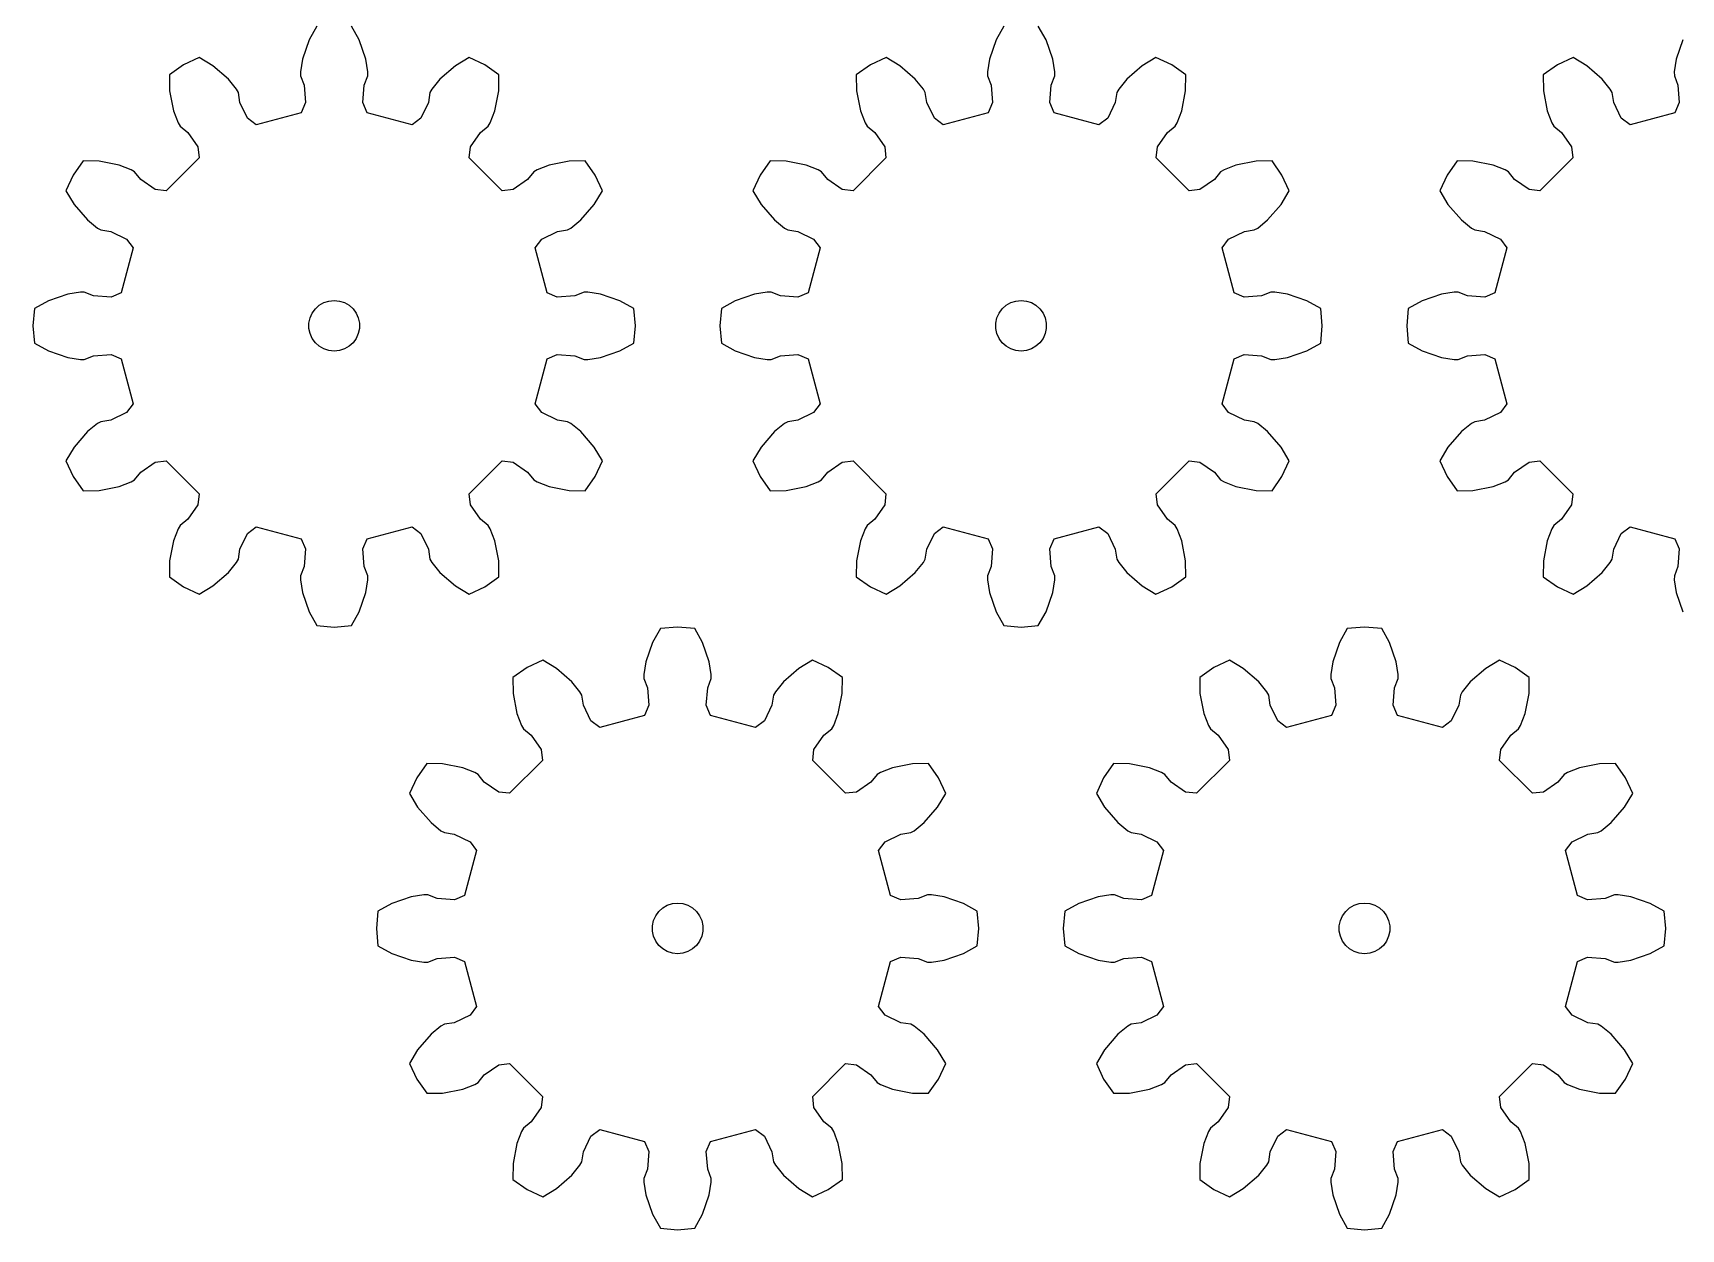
# Model space of a CAD drawing. Extents: x 0 to 198, y 0 to 214.
# Drawn here: x 0 to 97.5, y 107 to 177.8 of the extents above; entities that cross this region are included whole.
import ezdxf

# ---------------------------------------------------------------- set-up
doc = ezdxf.new("R2010")
doc.units = 0

msp = doc.modelspace()

# ---------------------------------------------------------------- linework, layer by layer
for p, q in [((16.805, 178.164), (16.347, 177.34)), ((19.304, 177.34), (18.846, 178.164)), ((57.455, 178.164), (56.997, 177.34)), ((59.955, 177.34), (59.497, 178.164)), ((16.347, 177.34), (15.951, 176.196)), ((19.699, 176.196), (19.304, 177.34)), ((56.997, 177.34), (56.602, 176.196)), ((60.35, 176.196), (59.955, 177.34)), ((97.648, 177.34), (97.253, 176.196)), ((8.913, 175.865), (8.073, 175.278)), ((9.841, 176.298), (8.913, 175.865)), ((10.65, 175.814), (9.841, 176.298)), ((11.565, 175.02), (10.65, 175.814)), ((15.951, 176.196), (15.832, 175.447)), ((19.819, 175.447), (19.699, 176.196)), ((25.001, 175.814), (24.086, 175.02)), ((25.809, 176.298), (25.001, 175.814)), ((26.738, 175.865), (25.809, 176.298)), ((27.577, 175.278), (26.738, 175.865)), ((49.563, 175.865), (48.724, 175.278)), ((50.492, 176.298), (49.563, 175.865)), ((51.301, 175.814), (50.492, 176.298)), ((52.215, 175.02), (51.301, 175.814)), ((56.602, 176.196), (56.483, 175.447)), ((60.469, 175.447), (60.35, 176.196)), ((65.651, 175.814), (64.737, 175.02)), ((66.46, 176.298), (65.651, 175.814)), ((67.389, 175.865), (66.46, 176.298)), ((68.228, 175.278), (67.389, 175.865)), ((90.214, 175.865), (89.375, 175.278)), ((91.143, 176.298), (90.214, 175.865)), ((91.951, 175.814), (91.143, 176.298)), ((92.866, 175.02), (91.951, 175.814)), ((97.253, 176.196), (97.133, 175.447)), ((8.073, 175.278), (8.089, 174.335)), ((12.042, 174.432), (11.565, 175.02)), ((15.832, 175.447), (15.836, 175.216)), ((15.836, 175.216), (16.047, 174.665)), ((16.047, 174.665), (16.129, 173.631)), ((19.522, 173.631), (19.604, 174.665)), ((19.604, 174.665), (19.815, 175.216)), ((19.815, 175.216), (19.819, 175.447)), ((24.086, 175.02), (23.608, 174.432)), ((27.562, 174.335), (27.577, 175.278)), ((48.724, 175.278), (48.74, 174.335)), ((52.693, 174.432), (52.215, 175.02)), ((56.483, 175.447), (56.487, 175.216)), ((56.487, 175.216), (56.697, 174.665)), ((56.697, 174.665), (56.78, 173.631)), ((60.172, 173.631), (60.255, 174.665)), ((60.255, 174.665), (60.466, 175.216)), ((60.466, 175.216), (60.469, 175.447)), ((64.737, 175.02), (64.259, 174.432)), ((68.213, 174.335), (68.228, 175.278)), ((89.375, 175.278), (89.39, 174.335)), ((93.344, 174.432), (92.866, 175.02)), ((97.133, 175.447), (97.137, 175.216)), ((97.137, 175.216), (97.348, 174.665)), ((97.348, 174.665), (97.431, 173.631)), ((8.089, 174.335), (8.319, 173.146)), ((12.154, 174.23), (12.042, 174.432)), ((12.247, 173.647), (12.154, 174.23)), ((12.693, 172.71), (12.247, 173.647)), ((16.129, 173.631), (15.872, 173.034)), ((19.779, 173.034), (19.522, 173.631)), ((23.404, 173.647), (22.958, 172.71)), ((23.496, 174.23), (23.404, 173.647)), ((23.608, 174.432), (23.496, 174.23)), ((27.332, 173.146), (27.562, 174.335)), ((48.74, 174.335), (48.969, 173.146)), ((52.805, 174.23), (52.693, 174.432)), ((52.898, 173.647), (52.805, 174.23)), ((53.344, 172.71), (52.898, 173.647)), ((56.78, 173.631), (56.522, 173.034)), ((60.43, 173.034), (60.172, 173.631)), ((64.054, 173.647), (63.608, 172.71)), ((64.147, 174.23), (64.054, 173.647)), ((64.259, 174.432), (64.147, 174.23)), ((67.983, 173.146), (68.213, 174.335)), ((89.39, 174.335), (89.62, 173.146)), ((93.456, 174.23), (93.344, 174.432)), ((93.549, 173.647), (93.456, 174.23)), ((93.994, 172.71), (93.549, 173.647)), ((97.431, 173.631), (97.173, 173.034)), ((8.319, 173.146), (8.59, 172.438)), ((13.214, 172.322), (12.693, 172.71)), ((15.872, 173.034), (13.214, 172.322)), ((22.437, 172.322), (19.779, 173.034)), ((22.958, 172.71), (22.437, 172.322)), ((27.061, 172.438), (27.332, 173.146)), ((48.969, 173.146), (49.24, 172.438)), ((53.865, 172.322), (53.344, 172.71)), ((56.522, 173.034), (53.865, 172.322)), ((63.087, 172.322), (60.43, 173.034)), ((63.608, 172.71), (63.087, 172.322)), ((67.712, 172.438), (67.983, 173.146)), ((89.62, 173.146), (89.891, 172.438)), ((94.515, 172.322), (93.994, 172.71)), ((97.173, 173.034), (94.515, 172.322)), ((8.59, 172.438), (8.708, 172.24)), ((8.708, 172.24), (9.167, 171.868)), ((9.167, 171.868), (9.755, 171.014)), ((25.896, 171.014), (26.484, 171.868)), ((26.484, 171.868), (26.942, 172.24)), ((26.942, 172.24), (27.061, 172.438)), ((49.24, 172.438), (49.359, 172.24)), ((49.359, 172.24), (49.817, 171.868)), ((49.817, 171.868), (50.406, 171.014)), ((66.546, 171.014), (67.135, 171.868)), ((67.135, 171.868), (67.593, 172.24)), ((67.593, 172.24), (67.712, 172.438)), ((89.891, 172.438), (90.01, 172.24)), ((90.01, 172.24), (90.468, 171.868)), ((90.468, 171.868), (91.057, 171.014)), ((9.755, 171.014), (9.83, 170.369)), ((25.82, 170.369), (25.896, 171.014)), ((50.406, 171.014), (50.481, 170.369)), ((66.471, 170.369), (66.546, 171.014)), ((91.057, 171.014), (91.132, 170.369)), ((2.976, 170.18), (2.388, 169.341)), ((3.919, 170.165), (2.976, 170.18)), ((5.107, 169.935), (3.919, 170.165)), ((5.815, 169.664), (5.107, 169.935)), ((9.83, 170.369), (7.885, 168.423)), ((27.766, 168.423), (25.82, 170.369)), ((30.543, 169.935), (29.835, 169.664)), ((31.732, 170.165), (30.543, 169.935)), ((32.675, 170.18), (31.732, 170.165)), ((33.263, 169.341), (32.675, 170.18)), ((43.627, 170.18), (43.039, 169.341)), ((44.569, 170.165), (43.627, 170.18)), ((45.758, 169.935), (44.569, 170.165)), ((46.466, 169.664), (45.758, 169.935)), ((50.481, 170.369), (48.535, 168.423)), ((68.417, 168.423), (66.471, 170.369)), ((71.194, 169.935), (70.486, 169.664)), ((72.383, 170.165), (71.194, 169.935)), ((73.326, 170.18), (72.383, 170.165)), ((73.913, 169.341), (73.326, 170.18)), ((84.277, 170.18), (83.69, 169.341)), ((85.22, 170.165), (84.277, 170.18)), ((86.409, 169.935), (85.22, 170.165)), ((87.117, 169.664), (86.409, 169.935)), ((91.132, 170.369), (89.186, 168.423)), ((2.388, 169.341), (1.955, 168.412)), ((6.013, 169.545), (5.815, 169.664)), ((6.385, 169.087), (6.013, 169.545)), ((7.24, 168.498), (6.385, 169.087)), ((29.266, 169.087), (28.411, 168.498)), ((29.637, 169.545), (29.266, 169.087)), ((29.835, 169.664), (29.637, 169.545)), ((33.696, 168.412), (33.263, 169.341)), ((43.039, 169.341), (42.606, 168.412)), ((46.664, 169.545), (46.466, 169.664)), ((47.036, 169.087), (46.664, 169.545)), ((47.89, 168.498), (47.036, 169.087)), ((69.916, 169.087), (69.062, 168.498)), ((70.288, 169.545), (69.916, 169.087)), ((70.486, 169.664), (70.288, 169.545)), ((74.346, 168.412), (73.913, 169.341)), ((83.69, 169.341), (83.257, 168.412)), ((87.315, 169.545), (87.117, 169.664)), ((87.686, 169.087), (87.315, 169.545)), ((88.541, 168.498), (87.686, 169.087)), ((1.955, 168.412), (2.44, 167.604)), ((7.885, 168.423), (7.24, 168.498)), ((28.411, 168.498), (27.766, 168.423)), ((33.211, 167.604), (33.696, 168.412)), ((42.606, 168.412), (43.091, 167.604)), ((48.535, 168.423), (47.89, 168.498)), ((69.062, 168.498), (68.417, 168.423)), ((73.862, 167.604), (74.346, 168.412)), ((83.257, 168.412), (83.741, 167.604)), ((89.186, 168.423), (88.541, 168.498)), ((2.44, 167.604), (3.233, 166.689)), ((32.417, 166.689), (33.211, 167.604)), ((43.091, 167.604), (43.884, 166.689)), ((73.068, 166.689), (73.862, 167.604)), ((83.741, 167.604), (84.535, 166.689)), ((3.233, 166.689), (3.822, 166.211)), ((3.822, 166.211), (4.024, 166.099)), ((4.024, 166.099), (4.606, 166.006)), ((4.606, 166.006), (5.544, 165.561)), ((30.107, 165.561), (31.044, 166.006)), ((31.044, 166.006), (31.627, 166.099)), ((31.627, 166.099), (31.829, 166.211)), ((31.829, 166.211), (32.417, 166.689)), ((43.884, 166.689), (44.473, 166.211)), ((44.473, 166.211), (44.674, 166.099)), ((44.674, 166.099), (45.257, 166.006)), ((45.257, 166.006), (46.194, 165.561)), ((70.758, 165.561), (71.695, 166.006)), ((71.695, 166.006), (72.278, 166.099)), ((72.278, 166.099), (72.479, 166.211)), ((72.479, 166.211), (73.068, 166.689)), ((84.535, 166.689), (85.123, 166.211)), ((85.123, 166.211), (85.325, 166.099)), ((85.325, 166.099), (85.908, 166.006)), ((85.908, 166.006), (86.845, 165.561)), ((5.931, 165.039), (5.219, 162.382)), ((5.544, 165.561), (5.931, 165.039)), ((29.72, 165.039), (30.107, 165.561)), ((30.432, 162.382), (29.72, 165.039)), ((46.582, 165.039), (45.87, 162.382)), ((46.194, 165.561), (46.582, 165.039)), ((70.37, 165.039), (70.758, 165.561)), ((71.082, 162.382), (70.37, 165.039)), ((87.233, 165.039), (86.52, 162.382)), ((86.845, 165.561), (87.233, 165.039)), ((0.913, 161.907), (0.089, 161.449)), ((2.058, 162.302), (0.913, 161.907)), ((2.807, 162.422), (2.058, 162.302)), ((3.037, 162.418), (2.807, 162.422)), ((3.588, 162.207), (3.037, 162.418)), ((4.623, 162.124), (3.588, 162.207)), ((5.219, 162.382), (4.623, 162.124)), ((17.513, 161.895), (17.825, 161.928)), ((17.825, 161.928), (18.137, 161.895)), ((31.028, 162.124), (30.432, 162.382)), ((32.062, 162.207), (31.028, 162.124)), ((32.613, 162.418), (32.062, 162.207)), ((32.844, 162.422), (32.613, 162.418)), ((33.593, 162.302), (32.844, 162.422)), ((34.737, 161.907), (33.593, 162.302)), ((35.561, 161.449), (34.737, 161.907)), ((41.564, 161.907), (40.74, 161.449)), ((42.709, 162.302), (41.564, 161.907)), ((43.457, 162.422), (42.709, 162.302)), ((43.688, 162.418), (43.457, 162.422)), ((44.239, 162.207), (43.688, 162.418)), ((45.274, 162.124), (44.239, 162.207)), ((45.87, 162.382), (45.274, 162.124)), ((58.164, 161.895), (58.476, 161.928)), ((58.476, 161.928), (58.788, 161.895)), ((71.679, 162.124), (71.082, 162.382)), ((72.713, 162.207), (71.679, 162.124)), ((73.264, 162.418), (72.713, 162.207)), ((73.495, 162.422), (73.264, 162.418)), ((74.244, 162.302), (73.495, 162.422)), ((75.388, 161.907), (74.244, 162.302)), ((76.212, 161.449), (75.388, 161.907)), ((82.215, 161.907), (81.391, 161.449)), ((83.359, 162.302), (82.215, 161.907)), ((84.108, 162.422), (83.359, 162.302)), ((84.339, 162.418), (84.108, 162.422)), ((84.89, 162.207), (84.339, 162.418)), ((85.924, 162.124), (84.89, 162.207)), ((86.52, 162.382), (85.924, 162.124)), ((0.089, 161.449), (0, 160.428)), ((16.399, 160.892), (16.526, 161.178)), ((16.526, 161.178), (16.711, 161.432)), ((16.711, 161.432), (16.944, 161.642)), ((16.944, 161.642), (17.215, 161.799)), ((17.215, 161.799), (17.513, 161.895)), ((18.137, 161.895), (18.435, 161.799)), ((18.435, 161.799), (18.707, 161.642)), ((18.707, 161.642), (18.94, 161.432)), ((18.94, 161.432), (19.124, 161.178)), ((19.124, 161.178), (19.252, 160.892)), ((35.651, 160.428), (35.561, 161.449)), ((40.74, 161.449), (40.651, 160.428)), ((57.049, 160.892), (57.177, 161.178)), ((57.177, 161.178), (57.361, 161.432)), ((57.361, 161.432), (57.594, 161.642)), ((57.594, 161.642), (57.866, 161.799)), ((57.866, 161.799), (58.164, 161.895)), ((58.788, 161.895), (59.086, 161.799)), ((59.086, 161.799), (59.358, 161.642)), ((59.358, 161.642), (59.591, 161.432)), ((59.591, 161.432), (59.775, 161.178)), ((59.775, 161.178), (59.903, 160.892)), ((76.301, 160.428), (76.212, 161.449)), ((81.391, 161.449), (81.301, 160.428)), ((0, 160.428), (0.089, 159.407)), ((16.334, 160.585), (16.399, 160.892)), ((16.334, 160.271), (16.334, 160.585)), ((16.399, 159.965), (16.334, 160.271)), ((16.526, 159.678), (16.399, 159.965)), ((19.252, 159.965), (19.124, 159.678)), ((19.252, 160.892), (19.317, 160.585)), ((19.317, 160.271), (19.252, 159.965)), ((19.317, 160.585), (19.317, 160.271)), ((35.561, 159.407), (35.651, 160.428)), ((40.651, 160.428), (40.74, 159.407)), ((56.984, 160.585), (57.049, 160.892)), ((56.984, 160.271), (56.984, 160.585)), ((57.049, 159.965), (56.984, 160.271)), ((57.177, 159.678), (57.049, 159.965)), ((59.903, 159.965), (59.775, 159.678)), ((59.903, 160.892), (59.968, 160.585)), ((59.968, 160.271), (59.903, 159.965)), ((59.968, 160.585), (59.968, 160.271)), ((76.212, 159.407), (76.301, 160.428)), ((81.301, 160.428), (81.391, 159.407)), ((0.089, 159.407), (0.913, 158.95)), ((16.711, 159.424), (16.526, 159.678)), ((16.944, 159.215), (16.711, 159.424)), ((17.215, 159.058), (16.944, 159.215)), ((17.513, 158.961), (17.215, 159.058)), ((18.435, 159.058), (18.137, 158.961)), ((18.707, 159.215), (18.435, 159.058)), ((18.94, 159.424), (18.707, 159.215)), ((19.124, 159.678), (18.94, 159.424)), ((34.737, 158.95), (35.561, 159.407)), ((40.74, 159.407), (41.564, 158.95)), ((57.361, 159.424), (57.177, 159.678)), ((57.594, 159.215), (57.361, 159.424)), ((57.866, 159.058), (57.594, 159.215)), ((58.164, 158.961), (57.866, 159.058)), ((59.086, 159.058), (58.788, 158.961)), ((59.358, 159.215), (59.086, 159.058)), ((59.591, 159.424), (59.358, 159.215)), ((59.775, 159.678), (59.591, 159.424)), ((75.388, 158.95), (76.212, 159.407)), ((81.391, 159.407), (82.215, 158.95)), ((0.913, 158.95), (2.058, 158.554)), ((2.058, 158.554), (2.807, 158.435)), ((2.807, 158.435), (3.037, 158.439)), ((3.037, 158.439), (3.588, 158.65)), ((3.588, 158.65), (4.623, 158.732)), ((4.623, 158.732), (5.219, 158.475)), ((5.219, 158.475), (5.931, 155.817)), ((17.825, 158.928), (17.513, 158.961)), ((18.137, 158.961), (17.825, 158.928)), ((29.72, 155.817), (30.432, 158.475)), ((30.432, 158.475), (31.028, 158.732)), ((31.028, 158.732), (32.062, 158.65)), ((32.062, 158.65), (32.613, 158.439)), ((32.613, 158.439), (32.844, 158.435)), ((32.844, 158.435), (33.593, 158.554)), ((33.593, 158.554), (34.737, 158.95)), ((41.564, 158.95), (42.709, 158.554)), ((42.709, 158.554), (43.457, 158.435)), ((43.457, 158.435), (43.688, 158.439)), ((43.688, 158.439), (44.239, 158.65)), ((44.239, 158.65), (45.274, 158.732)), ((45.274, 158.732), (45.87, 158.475)), ((45.87, 158.475), (46.582, 155.817)), ((58.476, 158.928), (58.164, 158.961)), ((58.788, 158.961), (58.476, 158.928)), ((70.37, 155.817), (71.082, 158.475)), ((71.082, 158.475), (71.679, 158.732)), ((71.679, 158.732), (72.713, 158.65)), ((72.713, 158.65), (73.264, 158.439)), ((73.264, 158.439), (73.495, 158.435)), ((73.495, 158.435), (74.244, 158.554)), ((74.244, 158.554), (75.388, 158.95)), ((82.215, 158.95), (83.359, 158.554)), ((83.359, 158.554), (84.108, 158.435)), ((84.108, 158.435), (84.339, 158.439)), ((84.339, 158.439), (84.89, 158.65)), ((84.89, 158.65), (85.924, 158.732)), ((85.924, 158.732), (86.52, 158.475)), ((86.52, 158.475), (87.233, 155.817)), ((5.544, 155.296), (4.606, 154.85)), ((5.931, 155.817), (5.544, 155.296)), ((30.107, 155.296), (29.72, 155.817)), ((31.044, 154.85), (30.107, 155.296)), ((46.194, 155.296), (45.257, 154.85)), ((46.582, 155.817), (46.194, 155.296)), ((70.758, 155.296), (70.37, 155.817)), ((71.695, 154.85), (70.758, 155.296)), ((86.845, 155.296), (85.908, 154.85)), ((87.233, 155.817), (86.845, 155.296)), ((3.233, 154.167), (2.44, 153.253)), ((3.822, 154.645), (3.233, 154.167)), ((4.024, 154.757), (3.822, 154.645)), ((4.606, 154.85), (4.024, 154.757)), ((31.627, 154.757), (31.044, 154.85)), ((31.829, 154.645), (31.627, 154.757)), ((32.417, 154.167), (31.829, 154.645)), ((33.211, 153.253), (32.417, 154.167)), ((43.884, 154.167), (43.091, 153.253)), ((44.473, 154.645), (43.884, 154.167)), ((44.674, 154.757), (44.473, 154.645)), ((45.257, 154.85), (44.674, 154.757)), ((72.278, 154.757), (71.695, 154.85)), ((72.479, 154.645), (72.278, 154.757)), ((73.068, 154.167), (72.479, 154.645)), ((73.862, 153.253), (73.068, 154.167)), ((84.535, 154.167), (83.741, 153.253)), ((85.123, 154.645), (84.535, 154.167)), ((85.325, 154.757), (85.123, 154.645)), ((85.908, 154.85), (85.325, 154.757)), ((2.44, 153.253), (1.955, 152.444)), ((33.696, 152.444), (33.211, 153.253)), ((43.091, 153.253), (42.606, 152.444)), ((74.346, 152.444), (73.862, 153.253)), ((83.741, 153.253), (83.257, 152.444)), ((1.955, 152.444), (2.388, 151.516)), ((6.385, 151.769), (7.24, 152.358)), ((7.24, 152.358), (7.885, 152.433)), ((7.885, 152.433), (9.83, 150.488)), ((25.82, 150.488), (27.766, 152.433)), ((27.766, 152.433), (28.411, 152.358)), ((28.411, 152.358), (29.266, 151.769)), ((33.263, 151.516), (33.696, 152.444)), ((42.606, 152.444), (43.039, 151.516)), ((47.036, 151.769), (47.89, 152.358)), ((47.89, 152.358), (48.535, 152.433)), ((48.535, 152.433), (50.481, 150.488)), ((66.471, 150.488), (68.417, 152.433)), ((68.417, 152.433), (69.062, 152.358)), ((69.062, 152.358), (69.916, 151.769)), ((73.913, 151.516), (74.346, 152.444)), ((83.257, 152.444), (83.69, 151.516)), ((87.686, 151.769), (88.541, 152.358)), ((88.541, 152.358), (89.186, 152.433)), ((89.186, 152.433), (91.132, 150.488)), ((2.388, 151.516), (2.976, 150.676)), ((5.107, 150.922), (5.815, 151.192)), ((5.815, 151.192), (6.013, 151.311)), ((6.013, 151.311), (6.385, 151.769)), ((29.266, 151.769), (29.637, 151.311)), ((29.637, 151.311), (29.835, 151.192)), ((29.835, 151.192), (30.543, 150.922)), ((32.675, 150.676), (33.263, 151.516)), ((43.039, 151.516), (43.627, 150.676)), ((45.758, 150.922), (46.466, 151.192)), ((46.466, 151.192), (46.664, 151.311)), ((46.664, 151.311), (47.036, 151.769)), ((69.916, 151.769), (70.288, 151.311)), ((70.288, 151.311), (70.486, 151.192)), ((70.486, 151.192), (71.194, 150.922)), ((73.326, 150.676), (73.913, 151.516)), ((83.69, 151.516), (84.277, 150.676)), ((86.409, 150.922), (87.117, 151.192)), ((87.117, 151.192), (87.315, 151.311)), ((87.315, 151.311), (87.686, 151.769)), ((2.976, 150.676), (3.919, 150.692)), ((3.919, 150.692), (5.107, 150.922)), ((9.83, 150.488), (9.755, 149.843)), ((25.896, 149.843), (25.82, 150.488)), ((30.543, 150.922), (31.732, 150.692)), ((31.732, 150.692), (32.675, 150.676)), ((43.627, 150.676), (44.569, 150.692)), ((44.569, 150.692), (45.758, 150.922)), ((50.481, 150.488), (50.406, 149.843)), ((66.546, 149.843), (66.471, 150.488)), ((71.194, 150.922), (72.383, 150.692)), ((72.383, 150.692), (73.326, 150.676)), ((84.277, 150.676), (85.22, 150.692)), ((85.22, 150.692), (86.409, 150.922)), ((91.132, 150.488), (91.057, 149.843)), ((9.755, 149.843), (9.167, 148.988)), ((26.484, 148.988), (25.896, 149.843)), ((50.406, 149.843), (49.817, 148.988)), ((67.135, 148.988), (66.546, 149.843)), ((91.057, 149.843), (90.468, 148.988)), ((8.59, 148.418), (8.319, 147.71)), ((8.708, 148.616), (8.59, 148.418)), ((9.167, 148.988), (8.708, 148.616)), ((12.693, 148.146), (13.214, 148.534)), ((13.214, 148.534), (15.872, 147.822)), ((19.779, 147.822), (22.437, 148.534)), ((22.437, 148.534), (22.958, 148.146)), ((26.942, 148.616), (26.484, 148.988)), ((27.061, 148.418), (26.942, 148.616)), ((27.332, 147.71), (27.061, 148.418)), ((49.24, 148.418), (48.969, 147.71)), ((49.359, 148.616), (49.24, 148.418)), ((49.817, 148.988), (49.359, 148.616)), ((53.344, 148.146), (53.865, 148.534)), ((53.865, 148.534), (56.522, 147.822)), ((60.43, 147.822), (63.087, 148.534)), ((63.087, 148.534), (63.608, 148.146)), ((67.593, 148.616), (67.135, 148.988)), ((67.712, 148.418), (67.593, 148.616)), ((67.983, 147.71), (67.712, 148.418)), ((89.891, 148.418), (89.62, 147.71)), ((90.01, 148.616), (89.891, 148.418)), ((90.468, 148.988), (90.01, 148.616)), ((93.994, 148.146), (94.515, 148.534)), ((94.515, 148.534), (97.173, 147.822)), ((8.319, 147.71), (8.089, 146.521)), ((12.247, 147.209), (12.693, 148.146)), ((15.872, 147.822), (16.129, 147.226)), ((19.522, 147.226), (19.779, 147.822)), ((22.958, 148.146), (23.404, 147.209)), ((27.562, 146.521), (27.332, 147.71)), ((48.969, 147.71), (48.74, 146.521)), ((52.898, 147.209), (53.344, 148.146)), ((56.522, 147.822), (56.78, 147.226)), ((60.172, 147.226), (60.43, 147.822)), ((63.608, 148.146), (64.054, 147.209)), ((68.213, 146.521), (67.983, 147.71)), ((89.62, 147.71), (89.39, 146.521)), ((93.549, 147.209), (93.994, 148.146)), ((97.173, 147.822), (97.431, 147.226)), ((8.089, 146.521), (8.073, 145.579)), ((11.565, 145.836), (12.042, 146.425)), ((12.042, 146.425), (12.154, 146.627)), ((12.154, 146.627), (12.247, 147.209)), ((16.129, 147.226), (16.047, 146.191)), ((19.604, 146.191), (19.522, 147.226)), ((23.404, 147.209), (23.496, 146.627)), ((23.496, 146.627), (23.608, 146.425)), ((23.608, 146.425), (24.086, 145.836)), ((27.577, 145.579), (27.562, 146.521)), ((48.74, 146.521), (48.724, 145.579)), ((52.215, 145.836), (52.693, 146.425)), ((52.693, 146.425), (52.805, 146.627)), ((52.805, 146.627), (52.898, 147.209)), ((56.78, 147.226), (56.697, 146.191)), ((60.255, 146.191), (60.172, 147.226)), ((64.054, 147.209), (64.147, 146.627)), ((64.147, 146.627), (64.259, 146.425)), ((64.259, 146.425), (64.737, 145.836)), ((68.228, 145.579), (68.213, 146.521)), ((89.39, 146.521), (89.375, 145.579)), ((92.866, 145.836), (93.344, 146.425)), ((93.344, 146.425), (93.456, 146.627)), ((93.456, 146.627), (93.549, 147.209)), ((97.431, 147.226), (97.348, 146.191)), ((8.073, 145.579), (8.913, 144.991)), ((10.65, 145.043), (11.565, 145.836)), ((15.836, 145.64), (15.832, 145.409)), ((15.832, 145.409), (15.951, 144.661)), ((16.047, 146.191), (15.836, 145.64)), ((19.815, 145.64), (19.604, 146.191)), ((19.699, 144.661), (19.819, 145.409)), ((19.819, 145.409), (19.815, 145.64)), ((24.086, 145.836), (25.001, 145.043)), ((26.738, 144.991), (27.577, 145.579)), ((48.724, 145.579), (49.563, 144.991)), ((51.301, 145.043), (52.215, 145.836)), ((56.487, 145.64), (56.483, 145.409)), ((56.483, 145.409), (56.602, 144.661)), ((56.697, 146.191), (56.487, 145.64)), ((60.466, 145.64), (60.255, 146.191)), ((60.35, 144.661), (60.469, 145.409)), ((60.469, 145.409), (60.466, 145.64)), ((64.737, 145.836), (65.651, 145.043)), ((67.389, 144.991), (68.228, 145.579)), ((89.375, 145.579), (90.214, 144.991)), ((91.951, 145.043), (92.866, 145.836)), ((97.137, 145.64), (97.133, 145.409)), ((97.133, 145.409), (97.253, 144.661)), ((97.348, 146.191), (97.137, 145.64)), ((8.913, 144.991), (9.841, 144.558)), ((9.841, 144.558), (10.65, 145.043)), ((15.951, 144.661), (16.347, 143.516)), ((19.304, 143.516), (19.699, 144.661)), ((25.001, 145.043), (25.809, 144.558)), ((25.809, 144.558), (26.738, 144.991)), ((49.563, 144.991), (50.492, 144.558)), ((50.492, 144.558), (51.301, 145.043)), ((56.602, 144.661), (56.997, 143.516)), ((59.955, 143.516), (60.35, 144.661)), ((65.651, 145.043), (66.46, 144.558)), ((66.46, 144.558), (67.389, 144.991)), ((90.214, 144.991), (91.143, 144.558)), ((91.143, 144.558), (91.951, 145.043)), ((97.253, 144.661), (97.648, 143.516)), ((16.347, 143.516), (16.805, 142.692)), ((18.846, 142.692), (19.304, 143.516)), ((56.997, 143.516), (57.455, 142.692)), ((59.497, 142.692), (59.955, 143.516)), ((16.805, 142.692), (17.825, 142.603)), ((17.825, 142.603), (18.846, 142.692)), ((37.13, 142.514), (36.672, 141.689)), ((38.151, 142.603), (37.13, 142.514)), ((39.171, 142.514), (38.151, 142.603)), ((39.629, 141.689), (39.171, 142.514)), ((57.455, 142.692), (58.476, 142.603)), ((58.476, 142.603), (59.497, 142.692)), ((77.781, 142.514), (77.323, 141.689)), ((78.801, 142.603), (77.781, 142.514)), ((79.822, 142.514), (78.801, 142.603)), ((80.28, 141.689), (79.822, 142.514)), ((36.672, 141.689), (36.277, 140.545)), ((40.025, 140.545), (39.629, 141.689)), ((77.323, 141.689), (76.927, 140.545)), ((80.675, 140.545), (80.28, 141.689)), ((30.167, 140.648), (29.238, 140.215)), ((30.975, 140.163), (30.167, 140.648)), ((36.277, 140.545), (36.157, 139.796)), ((40.144, 139.796), (40.025, 140.545)), ((46.135, 140.648), (45.326, 140.163)), ((47.063, 140.215), (46.135, 140.648)), ((70.817, 140.648), (69.889, 140.215)), ((71.626, 140.163), (70.817, 140.648)), ((76.927, 140.545), (76.808, 139.796)), ((80.795, 139.796), (80.675, 140.545)), ((86.785, 140.648), (85.977, 140.163)), ((87.714, 140.215), (86.785, 140.648)), ((29.238, 140.215), (28.399, 139.627)), ((28.399, 139.627), (28.414, 138.684)), ((31.89, 139.37), (30.975, 140.163)), ((36.157, 139.796), (36.161, 139.566)), ((36.161, 139.566), (36.372, 139.014)), ((39.929, 139.014), (40.14, 139.566)), ((40.14, 139.566), (40.144, 139.796)), ((45.326, 140.163), (44.412, 139.37)), ((47.903, 139.627), (47.063, 140.215)), ((47.887, 138.684), (47.903, 139.627)), ((69.889, 140.215), (69.049, 139.627)), ((69.049, 139.627), (69.065, 138.684)), ((72.541, 139.37), (71.626, 140.163)), ((76.808, 139.796), (76.812, 139.566)), ((76.812, 139.566), (77.023, 139.014)), ((80.58, 139.014), (80.791, 139.566)), ((80.791, 139.566), (80.795, 139.796)), ((85.977, 140.163), (85.062, 139.37)), ((88.553, 139.627), (87.714, 140.215)), ((88.538, 138.684), (88.553, 139.627)), ((28.414, 138.684), (28.644, 137.496)), ((32.368, 138.781), (31.89, 139.37)), ((32.48, 138.579), (32.368, 138.781)), ((32.573, 137.996), (32.48, 138.579)), ((36.372, 139.014), (36.455, 137.98)), ((39.847, 137.98), (39.929, 139.014)), ((43.822, 138.579), (43.729, 137.996)), ((43.934, 138.781), (43.822, 138.579)), ((44.412, 139.37), (43.934, 138.781)), ((47.657, 137.496), (47.887, 138.684)), ((69.065, 138.684), (69.295, 137.496)), ((73.018, 138.781), (72.541, 139.37)), ((73.13, 138.579), (73.018, 138.781)), ((73.223, 137.996), (73.13, 138.579)), ((77.023, 139.014), (77.105, 137.98)), ((80.498, 137.98), (80.58, 139.014)), ((84.472, 138.579), (84.38, 137.996)), ((84.585, 138.781), (84.472, 138.579)), ((85.062, 139.37), (84.585, 138.781)), ((88.308, 137.496), (88.538, 138.684)), ((33.018, 137.059), (32.573, 137.996)), ((36.455, 137.98), (36.197, 137.384)), ((40.104, 137.384), (39.847, 137.98)), ((43.729, 137.996), (43.283, 137.059)), ((73.669, 137.059), (73.223, 137.996)), ((77.105, 137.98), (76.848, 137.384)), ((80.755, 137.384), (80.498, 137.98)), ((84.38, 137.996), (83.934, 137.059)), ((28.644, 137.496), (28.915, 136.788)), ((28.915, 136.788), (29.034, 136.59)), ((29.034, 136.59), (29.492, 136.218)), ((33.539, 136.672), (33.018, 137.059)), ((36.197, 137.384), (33.539, 136.672)), ((42.762, 136.672), (40.104, 137.384)), ((43.283, 137.059), (42.762, 136.672)), ((46.809, 136.218), (47.268, 136.59)), ((47.268, 136.59), (47.386, 136.788)), ((47.386, 136.788), (47.657, 137.496)), ((69.295, 137.496), (69.566, 136.788)), ((69.566, 136.788), (69.684, 136.59)), ((69.684, 136.59), (70.143, 136.218)), ((74.19, 136.672), (73.669, 137.059)), ((76.848, 137.384), (74.19, 136.672)), ((83.413, 136.672), (80.755, 137.384)), ((83.934, 137.059), (83.413, 136.672)), ((87.46, 136.218), (87.918, 136.59)), ((87.918, 136.59), (88.037, 136.788)), ((88.037, 136.788), (88.308, 137.496)), ((29.492, 136.218), (30.081, 135.363)), ((46.221, 135.363), (46.809, 136.218)), ((70.143, 136.218), (70.731, 135.363)), ((86.872, 135.363), (87.46, 136.218)), ((30.156, 134.718), (28.21, 132.773)), ((30.081, 135.363), (30.156, 134.718)), ((46.146, 134.718), (46.221, 135.363)), ((48.091, 132.773), (46.146, 134.718)), ((70.806, 134.718), (68.861, 132.773)), ((70.731, 135.363), (70.806, 134.718)), ((86.796, 134.718), (86.872, 135.363)), ((88.742, 132.773), (86.796, 134.718)), ((22.713, 133.69), (22.28, 132.761)), ((23.301, 134.53), (22.713, 133.69)), ((24.244, 134.514), (23.301, 134.53)), ((25.433, 134.284), (24.244, 134.514)), ((26.141, 134.013), (25.433, 134.284)), ((26.339, 133.895), (26.141, 134.013)), ((26.71, 133.436), (26.339, 133.895)), ((49.963, 133.895), (49.591, 133.436)), ((50.161, 134.013), (49.963, 133.895)), ((50.869, 134.284), (50.161, 134.013)), ((52.057, 134.514), (50.869, 134.284)), ((53, 134.53), (52.057, 134.514)), ((53.588, 133.69), (53, 134.53)), ((54.021, 132.761), (53.588, 133.69)), ((63.364, 133.69), (62.931, 132.761)), ((63.952, 134.53), (63.364, 133.69)), ((64.895, 134.514), (63.952, 134.53)), ((66.083, 134.284), (64.895, 134.514)), ((66.791, 134.013), (66.083, 134.284)), ((66.989, 133.895), (66.791, 134.013)), ((67.361, 133.436), (66.989, 133.895)), ((90.614, 133.895), (90.242, 133.436)), ((90.811, 134.013), (90.614, 133.895)), ((91.519, 134.284), (90.811, 134.013)), ((92.708, 134.514), (91.519, 134.284)), ((93.651, 134.53), (92.708, 134.514)), ((94.239, 133.69), (93.651, 134.53)), ((94.672, 132.761), (94.239, 133.69)), ((22.28, 132.761), (22.765, 131.953)), ((27.565, 132.848), (26.71, 133.436)), ((28.21, 132.773), (27.565, 132.848)), ((48.736, 132.848), (48.091, 132.773)), ((49.591, 133.436), (48.736, 132.848)), ((53.536, 131.953), (54.021, 132.761)), ((62.931, 132.761), (63.416, 131.953)), ((68.216, 132.848), (67.361, 133.436)), ((68.861, 132.773), (68.216, 132.848)), ((89.387, 132.848), (88.742, 132.773)), ((90.242, 133.436), (89.387, 132.848)), ((94.187, 131.953), (94.672, 132.761)), ((22.765, 131.953), (23.559, 131.038)), ((52.743, 131.038), (53.536, 131.953)), ((63.416, 131.953), (64.209, 131.038)), ((93.393, 131.038), (94.187, 131.953)), ((23.559, 131.038), (24.147, 130.561)), ((52.154, 130.561), (52.743, 131.038)), ((64.209, 131.038), (64.798, 130.561)), ((92.805, 130.561), (93.393, 131.038)), ((24.147, 130.561), (24.349, 130.449)), ((24.349, 130.449), (24.932, 130.356)), ((24.932, 130.356), (25.869, 129.91)), ((25.869, 129.91), (26.257, 129.389)), ((50.045, 129.389), (50.433, 129.91)), ((50.433, 129.91), (51.37, 130.356)), ((51.37, 130.356), (51.952, 130.449)), ((51.952, 130.449), (52.154, 130.561)), ((64.798, 130.561), (65, 130.449)), ((65, 130.449), (65.583, 130.356)), ((65.583, 130.356), (66.52, 129.91)), ((66.52, 129.91), (66.907, 129.389)), ((90.696, 129.389), (91.083, 129.91)), ((91.083, 129.91), (92.02, 130.356)), ((92.02, 130.356), (92.603, 130.449)), ((92.603, 130.449), (92.805, 130.561)), ((26.257, 129.389), (25.544, 126.731)), ((50.757, 126.731), (50.045, 129.389)), ((66.907, 129.389), (66.195, 126.731)), ((91.408, 126.731), (90.696, 129.389)), ((21.239, 126.256), (20.415, 125.798)), ((22.383, 126.651), (21.239, 126.256)), ((23.132, 126.771), (22.383, 126.651)), ((23.363, 126.767), (23.132, 126.771)), ((23.914, 126.556), (23.363, 126.767)), ((24.948, 126.474), (23.914, 126.556)), ((25.544, 126.731), (24.948, 126.474)), ((37.036, 125.781), (37.269, 125.991)), ((37.269, 125.991), (37.541, 126.148)), ((37.541, 126.148), (37.839, 126.245)), ((37.839, 126.245), (38.151, 126.277)), ((38.151, 126.277), (38.463, 126.245)), ((38.463, 126.245), (38.761, 126.148)), ((38.761, 126.148), (39.032, 125.991)), ((39.032, 125.991), (39.265, 125.781)), ((51.353, 126.474), (50.757, 126.731)), ((52.388, 126.556), (51.353, 126.474)), ((52.939, 126.767), (52.388, 126.556)), ((53.17, 126.771), (52.939, 126.767)), ((53.918, 126.651), (53.17, 126.771)), ((55.063, 126.256), (53.918, 126.651)), ((55.887, 125.798), (55.063, 126.256)), ((61.89, 126.256), (61.065, 125.798)), ((63.034, 126.651), (61.89, 126.256)), ((63.783, 126.771), (63.034, 126.651)), ((64.013, 126.767), (63.783, 126.771)), ((64.564, 126.556), (64.013, 126.767)), ((65.599, 126.474), (64.564, 126.556)), ((66.195, 126.731), (65.599, 126.474)), ((77.687, 125.781), (77.92, 125.991)), ((77.92, 125.991), (78.191, 126.148)), ((78.191, 126.148), (78.49, 126.245)), ((78.49, 126.245), (78.801, 126.277)), ((78.801, 126.277), (79.113, 126.245)), ((79.113, 126.245), (79.412, 126.148)), ((79.412, 126.148), (79.683, 125.991)), ((79.683, 125.991), (79.916, 125.781)), ((92.004, 126.474), (91.408, 126.731)), ((93.038, 126.556), (92.004, 126.474)), ((93.59, 126.767), (93.038, 126.556)), ((93.82, 126.771), (93.59, 126.767)), ((94.569, 126.651), (93.82, 126.771)), ((95.713, 126.256), (94.569, 126.651)), ((96.537, 125.798), (95.713, 126.256)), ((20.415, 125.798), (20.325, 124.777)), ((36.659, 124.934), (36.724, 125.241)), ((36.659, 124.621), (36.659, 124.934)), ((36.724, 125.241), (36.852, 125.527)), ((36.852, 125.527), (37.036, 125.781)), ((39.265, 125.781), (39.45, 125.527)), ((39.45, 125.527), (39.577, 125.241)), ((39.577, 125.241), (39.642, 124.934)), ((39.642, 124.934), (39.642, 124.621)), ((55.976, 124.777), (55.887, 125.798)), ((61.065, 125.798), (60.976, 124.777)), ((77.31, 124.934), (77.375, 125.241)), ((77.31, 124.621), (77.31, 124.934)), ((77.375, 125.241), (77.502, 125.527)), ((77.502, 125.527), (77.687, 125.781)), ((79.916, 125.781), (80.1, 125.527)), ((80.1, 125.527), (80.228, 125.241)), ((80.228, 125.241), (80.293, 124.934)), ((80.293, 124.934), (80.293, 124.621)), ((96.627, 124.777), (96.537, 125.798)), ((20.325, 124.777), (20.415, 123.757)), ((36.724, 124.314), (36.659, 124.621)), ((36.852, 124.027), (36.724, 124.314)), ((37.036, 123.774), (36.852, 124.027)), ((39.45, 124.027), (39.265, 123.774)), ((39.577, 124.314), (39.45, 124.027)), ((39.642, 124.621), (39.577, 124.314)), ((55.887, 123.757), (55.976, 124.777)), ((60.976, 124.777), (61.065, 123.757)), ((77.375, 124.314), (77.31, 124.621)), ((77.502, 124.027), (77.375, 124.314)), ((77.687, 123.774), (77.502, 124.027)), ((80.1, 124.027), (79.916, 123.774)), ((80.228, 124.314), (80.1, 124.027)), ((80.293, 124.621), (80.228, 124.314)), ((96.537, 123.757), (96.627, 124.777)), ((20.415, 123.757), (21.239, 123.299)), ((21.239, 123.299), (22.383, 122.903)), ((22.383, 122.903), (23.132, 122.784)), ((23.363, 122.788), (23.914, 122.999)), ((23.914, 122.999), (24.948, 123.081)), ((24.948, 123.081), (25.544, 122.824)), ((37.269, 123.564), (37.036, 123.774)), ((37.541, 123.407), (37.269, 123.564)), ((37.839, 123.31), (37.541, 123.407)), ((38.151, 123.277), (37.839, 123.31)), ((38.463, 123.31), (38.151, 123.277)), ((38.761, 123.407), (38.463, 123.31)), ((39.032, 123.564), (38.761, 123.407)), ((39.265, 123.774), (39.032, 123.564)), ((50.757, 122.824), (51.353, 123.081)), ((51.353, 123.081), (52.388, 122.999)), ((52.388, 122.999), (52.939, 122.788)), ((53.17, 122.784), (53.918, 122.903)), ((53.918, 122.903), (55.063, 123.299)), ((55.063, 123.299), (55.887, 123.757)), ((61.065, 123.757), (61.89, 123.299)), ((61.89, 123.299), (63.034, 122.903)), ((63.034, 122.903), (63.783, 122.784)), ((64.013, 122.788), (64.564, 122.999)), ((64.564, 122.999), (65.599, 123.081)), ((65.599, 123.081), (66.195, 122.824)), ((77.92, 123.564), (77.687, 123.774)), ((78.191, 123.407), (77.92, 123.564)), ((78.49, 123.31), (78.191, 123.407)), ((78.801, 123.277), (78.49, 123.31)), ((79.113, 123.31), (78.801, 123.277)), ((79.412, 123.407), (79.113, 123.31)), ((79.683, 123.564), (79.412, 123.407)), ((79.916, 123.774), (79.683, 123.564)), ((91.408, 122.824), (92.004, 123.081)), ((92.004, 123.081), (93.038, 122.999)), ((93.038, 122.999), (93.59, 122.788)), ((93.82, 122.784), (94.569, 122.903)), ((94.569, 122.903), (95.713, 123.299)), ((95.713, 123.299), (96.537, 123.757)), ((23.132, 122.784), (23.363, 122.788)), ((25.544, 122.824), (26.257, 120.166)), ((50.045, 120.166), (50.757, 122.824)), ((52.939, 122.788), (53.17, 122.784)), ((63.783, 122.784), (64.013, 122.788)), ((66.195, 122.824), (66.907, 120.166)), ((90.696, 120.166), (91.408, 122.824)), ((93.59, 122.788), (93.82, 122.784)), ((26.257, 120.166), (25.869, 119.645)), ((50.433, 119.645), (50.045, 120.166)), ((66.907, 120.166), (66.52, 119.645)), ((91.083, 119.645), (90.696, 120.166)), ((24.147, 118.994), (23.559, 118.517)), ((24.349, 119.106), (24.147, 118.994)), ((24.932, 119.199), (24.349, 119.106)), ((25.869, 119.645), (24.932, 119.199)), ((51.37, 119.199), (50.433, 119.645)), ((51.952, 119.106), (51.37, 119.199)), ((52.154, 118.994), (51.952, 119.106)), ((52.743, 118.517), (52.154, 118.994)), ((64.798, 118.994), (64.209, 118.517)), ((65, 119.106), (64.798, 118.994)), ((65.583, 119.199), (65, 119.106)), ((66.52, 119.645), (65.583, 119.199)), ((92.02, 119.199), (91.083, 119.645)), ((92.603, 119.106), (92.02, 119.199)), ((92.805, 118.994), (92.603, 119.106)), ((93.393, 118.517), (92.805, 118.994)), ((23.559, 118.517), (22.765, 117.602)), ((53.536, 117.602), (52.743, 118.517)), ((64.209, 118.517), (63.416, 117.602)), ((94.187, 117.602), (93.393, 118.517)), ((22.765, 117.602), (22.28, 116.793)), ((54.021, 116.793), (53.536, 117.602)), ((63.416, 117.602), (62.931, 116.793)), ((94.672, 116.793), (94.187, 117.602)), ((22.28, 116.793), (22.713, 115.865)), ((26.339, 115.66), (26.71, 116.119)), ((26.71, 116.119), (27.565, 116.707)), ((27.565, 116.707), (28.21, 116.782)), ((28.21, 116.782), (30.156, 114.837)), ((46.146, 114.837), (48.091, 116.782)), ((48.091, 116.782), (48.736, 116.707)), ((48.736, 116.707), (49.591, 116.119)), ((49.591, 116.119), (49.963, 115.66)), ((53.588, 115.865), (54.021, 116.793)), ((62.931, 116.793), (63.364, 115.865)), ((66.989, 115.66), (67.361, 116.119)), ((67.361, 116.119), (68.216, 116.707)), ((68.216, 116.707), (68.861, 116.782)), ((68.861, 116.782), (70.806, 114.837)), ((86.796, 114.837), (88.742, 116.782)), ((88.742, 116.782), (89.387, 116.707)), ((89.387, 116.707), (90.242, 116.119)), ((90.242, 116.119), (90.614, 115.66)), ((94.239, 115.865), (94.672, 116.793)), ((22.713, 115.865), (23.301, 115.025)), ((24.244, 115.041), (25.433, 115.271)), ((25.433, 115.271), (26.141, 115.542)), ((26.141, 115.542), (26.339, 115.66)), ((49.963, 115.66), (50.161, 115.542)), ((50.161, 115.542), (50.869, 115.271)), ((50.869, 115.271), (52.057, 115.041)), ((53, 115.025), (53.588, 115.865)), ((63.364, 115.865), (63.952, 115.025)), ((64.895, 115.041), (66.083, 115.271)), ((66.083, 115.271), (66.791, 115.542)), ((66.791, 115.542), (66.989, 115.66)), ((90.614, 115.66), (90.811, 115.542)), ((90.811, 115.542), (91.519, 115.271)), ((91.519, 115.271), (92.708, 115.041)), ((93.651, 115.025), (94.239, 115.865)), ((23.301, 115.025), (24.244, 115.041)), ((30.081, 114.192), (29.492, 113.337)), ((30.156, 114.837), (30.081, 114.192)), ((46.221, 114.192), (46.146, 114.837)), ((46.809, 113.337), (46.221, 114.192)), ((52.057, 115.041), (53, 115.025)), ((63.952, 115.025), (64.895, 115.041)), ((70.731, 114.192), (70.143, 113.337)), ((70.806, 114.837), (70.731, 114.192)), ((86.872, 114.192), (86.796, 114.837)), ((87.46, 113.337), (86.872, 114.192)), ((92.708, 115.041), (93.651, 115.025)), ((29.492, 113.337), (29.034, 112.965)), ((47.268, 112.965), (46.809, 113.337)), ((70.143, 113.337), (69.684, 112.965)), ((87.918, 112.965), (87.46, 113.337)), ((28.915, 112.767), (28.644, 112.059)), ((29.034, 112.965), (28.915, 112.767)), ((32.573, 111.559), (33.018, 112.496)), ((33.018, 112.496), (33.539, 112.883)), ((33.539, 112.883), (36.197, 112.171)), ((36.197, 112.171), (36.455, 111.575)), ((39.847, 111.575), (40.104, 112.171)), ((40.104, 112.171), (42.762, 112.883)), ((42.762, 112.883), (43.283, 112.496)), ((43.283, 112.496), (43.729, 111.559)), ((47.386, 112.767), (47.268, 112.965)), ((47.657, 112.059), (47.386, 112.767)), ((69.566, 112.767), (69.295, 112.059)), ((69.684, 112.965), (69.566, 112.767)), ((73.223, 111.559), (73.669, 112.496)), ((73.669, 112.496), (74.19, 112.883)), ((74.19, 112.883), (76.848, 112.171)), ((76.848, 112.171), (77.105, 111.575)), ((80.498, 111.575), (80.755, 112.171)), ((80.755, 112.171), (83.413, 112.883)), ((83.413, 112.883), (83.934, 112.496)), ((83.934, 112.496), (84.38, 111.559)), ((88.037, 112.767), (87.918, 112.965)), ((88.308, 112.059), (88.037, 112.767)), ((28.644, 112.059), (28.414, 110.871)), ((32.48, 110.976), (32.573, 111.559)), ((36.455, 111.575), (36.372, 110.541)), ((39.929, 110.541), (39.847, 111.575)), ((43.729, 111.559), (43.822, 110.976)), ((47.887, 110.871), (47.657, 112.059)), ((69.295, 112.059), (69.065, 110.871)), ((73.13, 110.976), (73.223, 111.559)), ((77.105, 111.575), (77.023, 110.541)), ((80.58, 110.541), (80.498, 111.575)), ((84.38, 111.559), (84.472, 110.976)), ((88.538, 110.871), (88.308, 112.059)), ((28.414, 110.871), (28.399, 109.928)), ((31.89, 110.185), (32.368, 110.774)), ((32.368, 110.774), (32.48, 110.976)), ((36.372, 110.541), (36.161, 109.989)), ((40.14, 109.989), (39.929, 110.541)), ((43.822, 110.976), (43.934, 110.774)), ((43.934, 110.774), (44.412, 110.185)), ((47.903, 109.928), (47.887, 110.871)), ((69.065, 110.871), (69.049, 109.928)), ((72.541, 110.185), (73.018, 110.774)), ((73.018, 110.774), (73.13, 110.976)), ((77.023, 110.541), (76.812, 109.989)), ((80.791, 109.989), (80.58, 110.541)), ((84.472, 110.976), (84.585, 110.774)), ((84.585, 110.774), (85.062, 110.185)), ((88.553, 109.928), (88.538, 110.871)), ((28.399, 109.928), (29.238, 109.34)), ((29.238, 109.34), (30.167, 108.907)), ((30.167, 108.907), (30.975, 109.392)), ((30.975, 109.392), (31.89, 110.185)), ((36.161, 109.989), (36.157, 109.759)), ((36.157, 109.759), (36.277, 109.01)), ((40.025, 109.01), (40.144, 109.759)), ((40.144, 109.759), (40.14, 109.989)), ((44.412, 110.185), (45.326, 109.392)), ((45.326, 109.392), (46.135, 108.907)), ((46.135, 108.907), (47.063, 109.34)), ((47.063, 109.34), (47.903, 109.928)), ((69.049, 109.928), (69.889, 109.34)), ((69.889, 109.34), (70.817, 108.907)), ((70.817, 108.907), (71.626, 109.392)), ((71.626, 109.392), (72.541, 110.185)), ((76.812, 109.989), (76.808, 109.759)), ((76.808, 109.759), (76.927, 109.01)), ((80.675, 109.01), (80.795, 109.759)), ((80.795, 109.759), (80.791, 109.989)), ((85.062, 110.185), (85.977, 109.392)), ((85.977, 109.392), (86.785, 108.907)), ((86.785, 108.907), (87.714, 109.34)), ((87.714, 109.34), (88.553, 109.928)), ((36.277, 109.01), (36.672, 107.866)), ((39.629, 107.866), (40.025, 109.01)), ((76.927, 109.01), (77.323, 107.866)), ((80.28, 107.866), (80.675, 109.01)), ((36.672, 107.866), (37.13, 107.041)), ((39.171, 107.041), (39.629, 107.866)), ((77.323, 107.866), (77.781, 107.041)), ((79.822, 107.041), (80.28, 107.866)), ((37.13, 107.041), (38.151, 106.952)), ((38.151, 106.952), (39.171, 107.041)), ((77.781, 107.041), (78.801, 106.952)), ((78.801, 106.952), (79.822, 107.041))]:
    msp.add_line(p, q)

doc.saveas('drawing.dxf')
